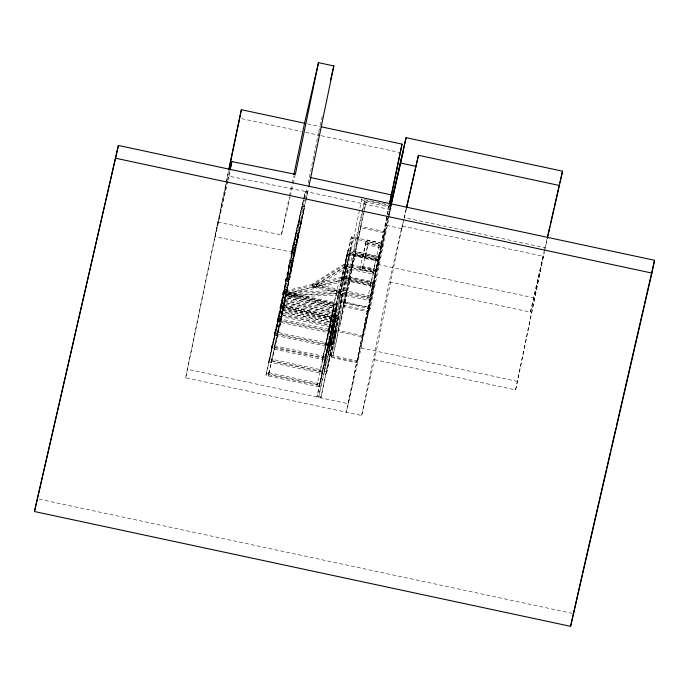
<?xml version="1.0" encoding="UTF-8"?>
<svg xmlns="http://www.w3.org/2000/svg" width="689" height="689" viewBox="0 0 689 689"><rect width="100%" height="100%" fill="white"/><g stroke="black" fill="none" stroke-linecap="round" stroke-linejoin="round"><path stroke-width="0.52" stroke-dasharray="3.44 2.58" d="M228.068 180.354L229.032 176.177L307.742 191.938L293.393 254.465L291.042 253.965L291.447 252.01L293.798 252.51L215.089 236.749L227.224 181.422M229.032 176.177L230.014 170.958M374.506 359.684L515.622 389.905L543.294 256.282L402.178 226.061L374.506 359.684L361.656 415.501L185.66 377.805L228.541 170.743M185.66 377.805L228.748 170.665M217.853 222.159L281.422 234.889L289.277 196.968M289.492 195.909L291.895 184.325M292.11 183.274L293.635 175.902M333.7 322.995L319.489 384.875L266.298 373.481L280.509 311.6L333.7 322.995L319.085 386.83L265.894 375.436L266.565 372.181L319.791 383.575M282.972 310.567L333.82 321.453L321.875 373.378L268.676 361.983L269.347 358.728L322.573 370.122M283.765 305.77L334.613 316.656L324.657 359.925L271.457 348.531L272.138 345.275L325.363 356.678M335.819 309.904L282.619 298.518L282.886 297.209L336.086 308.603L327.447 346.481L274.248 335.087L274.92 331.822L328.145 343.225M336.611 305.106L283.412 293.721L283.679 292.412L336.878 303.806L330.229 333.028L277.03 321.634L277.71 318.378L330.935 329.773M339.393 291.662L283.076 293.85L283.343 292.541L339.668 290.353L333.011 319.575L279.82 308.181L280.492 304.926L333.717 316.32M342.45 276.909L335.801 306.123L282.602 294.728L283.274 291.473L342.45 276.909L341.778 280.165L285.565 294.005L285.969 292.05M285.392 281.284L285.797 279.329L288.14 279.829L301.782 220.549L299.439 220.049L285.392 281.284L287.735 281.784L301.377 222.504L299.035 222.004M288.174 267.832L288.579 265.876L290.922 266.376L304.572 207.096L302.221 206.597L288.174 267.832L290.517 268.331L304.168 209.06L301.816 208.552M277.426 326.353L277.719 325.053L280.07 325.553L279.768 326.853L277.426 326.353L305.391 191.43L389.879 209.525L390.732 205.434M268.943 372.689L268.236 375.936L282.18 315.364L333.028 326.25L330.384 327.051L279.536 316.156L265.894 375.436M271.724 359.236L271.018 362.492L285.074 301.257L282.723 300.748L269.08 360.028L322.28 371.423L334.501 318.197L281.301 306.803L281.034 308.112L334.225 319.498M274.515 345.783L273.809 349.039L287.856 287.804L285.513 287.304L271.862 346.576L325.062 357.97L335.293 313.4L282.094 302.006L281.827 303.315L335.018 314.701M277.297 332.331L276.59 335.586L290.646 274.351L288.295 273.852L274.248 335.087M280.078 318.886L279.381 322.133L293.428 260.907L291.077 260.399L277.03 321.634M282.869 305.434L282.163 308.689L296.21 247.454L293.867 246.946L279.82 308.181M285.651 291.981L284.953 295.236L299 234.002L296.649 233.502L282.602 294.728M287.735 281.784L288.14 279.829M290.517 268.331L290.922 266.376M293.393 254.465L304.667 200.017M304.882 198.966L307.277 187.417M308.147 183.214L317.715 137.016M317.93 135.966L318.585 132.813M318.8 131.763L319.455 128.619M285.556 293.747L284.824 297.131L338.661 295.047L339.066 293.092L285.229 295.176M285.763 294.22L285.057 297.476L335.905 308.362L336.31 306.407L285.461 295.521M284.962 299.017L284.264 302.273L335.112 313.159L336.086 308.603M284.169 303.815L283.472 307.07L334.32 317.956L335.293 313.4M283.377 308.612L282.671 311.867L333.528 322.753M279.768 326.853L305.994 200.353M306.131 199.543L308.612 187.735M369.881 299.379L311.988 286.977L312.66 283.722L345.232 263.456L344.939 264.757L312.393 285.022L370.286 297.424M316.716 284.583L316.311 286.546L370.174 298.079M317.44 383.075L317.035 385.03L330.789 325.096L333.433 324.295L280.234 312.909M320.23 369.623L319.825 371.578L331.581 320.299L331.176 322.254M323.012 356.17L322.607 358.125L332.374 315.502L331.969 317.457M331.375 315.82L330.97 317.775L336.577 293.187L336.172 295.142M334.156 302.368L333.752 304.323L339.169 280.587L338.764 282.542M330.384 327.051L330.789 325.096L279.941 314.201M341.374 279.226L347.747 251.304L379.045 258.013L372.663 285.926L341.374 279.226L348.023 250.004L363.663 253.354L363.094 255.955L366.453 239.901L382.102 243.251L381.422 246.516L375.445 272.474L359.804 269.123L360.476 265.868L376.151 269.218M336.878 303.806L336.206 307.061L285.358 296.175M339.668 290.353L338.988 293.617L285.151 295.702M348.023 250.004L344.56 266.712L345.628 268.305L375.557 274.713L375.961 272.758L344.664 266.057L347.049 254.56L378.339 261.26L378.743 259.305L349.797 253.104L347.747 251.304M351.433 236.861L338.583 292.679L316.974 397.019L329.824 341.21L351.433 236.861L382.722 243.561L369.605 300.68L339.884 294.315L353.001 237.197L331.383 341.537L318.542 397.355L340.177 293.014M346.033 266.35L345.628 268.305L314.684 287.554L315.088 285.599L346.033 266.35L344.965 264.757L376.254 271.457M345.852 268.348L324.218 372.697L326.56 373.197L348.203 268.856L342.123 295.469L339.772 294.97L345.155 271.604L347.497 272.112M344.422 276.47L343.716 279.725L349.693 253.767M330.548 355.886L338.936 315.545L336.585 315.037L328.498 354.086L330.849 354.594L330.548 355.886L328.197 355.386L336.284 316.337L338.635 316.837M333.235 344.207L336.051 330.763L333.7 330.255L330.892 343.708L333.235 344.207L333.536 342.907L331.185 342.407M340.392 302.368L361.803 199.061L391.533 205.425L370.122 308.732L340.392 302.368L340.573 301.584L370.303 307.949L370.122 308.732M342.226 294.814L320.885 397.863L342.528 293.514M326.56 373.197L347.902 270.157L345.559 269.649M331.03 357.29L343.768 301.86L369.58 307.389L356.85 362.819L331.03 357.29L352.441 253.991L378.261 259.52M343.518 303.031L362.569 211.075M362.784 210.033L364.757 200.508L352.2 255.163L378.02 260.692M362.853 266.376L362.147 269.623L368.227 243.01L366.186 241.21L381.827 244.561M368.236 295.624L367.831 297.579L373.61 272.258L373.205 274.213M371.018 282.171L370.613 284.126L376.401 258.806L375.996 260.761M373.808 268.719L373.404 270.674L379.183 245.353L378.778 247.308M389.199 205.15L346.317 412.211L361.114 347.911L388.639 216.027M389.406 205.072L348.264 403.728L187.615 369.313M365.48 244.457L381.12 247.807L381.534 245.852L368.227 243.01L365.446 256.463L366.014 253.853L379.312 256.704L378.64 259.968L347.342 253.259L349.392 255.059M374.558 283.36L374.799 282.18L350.546 276.987L337.998 331.642L362.25 336.835L374.558 283.36L350.305 278.158M380.018 256.971L367.47 311.626L343.217 306.433L355.765 251.778L380.018 256.971L379.777 258.151L355.524 252.958M372.689 286.417L348.436 281.224L360.993 226.578L385.237 231.771L384.996 232.942L360.743 227.749M361.656 415.501L389.328 281.879L402.178 226.061M386.495 225.372L401.833 228.653L403.711 219.593M389.328 281.879L530.444 312.1L544.491 249.642M515.622 389.905L544.37 252.002M544.594 250.951L547.161 239.496M227.465 180.38L229.626 170.984M215.089 236.749L227.826 181.396M281.422 234.889L290.078 197.287M290.319 196.244L292.963 184.755M293.204 183.713L295.125 175.359M320.127 125.476L322.538 115.029M291.447 252.01L303.901 197.932M304.133 196.89L305.391 191.43M291.042 253.965L303.496 199.888M303.728 198.845L304.693 194.686L307.036 195.194M271.457 348.531L285.108 289.259L287.451 289.759M268.676 361.983L282.318 302.712L284.669 303.212M268.641 373.981L282.585 313.409M361.803 199.061L361.622 199.844L391.352 206.209L391.533 205.425M344.121 277.77L349.797 253.104M347.015 266.557L347.583 263.956L376.53 270.157L375.849 273.412L344.56 266.712L311.988 286.977M336.585 315.037L332.606 332.348L334.949 332.847M333.7 330.255L330.608 343.897L332.959 344.397L335.345 334.019L333.002 333.51M338.936 315.545L334.544 334.802L332.201 334.303L335.879 318.292L338.23 318.792M336.051 330.763L333.364 342.442L331.013 341.942M359.804 269.123L366.453 239.901M387.554 218.206L376.952 264.249L533.415 297.76M387.795 217.164L390.68 204.607M390.844 205.348L375.849 270.519L360.209 267.168M379.312 256.704L373.335 282.662L342.045 275.962M388.88 214.994L391.266 204.616M385.237 231.771L370.553 296.115L312.66 283.722M374.799 282.18L362.492 335.664L338.239 330.47M369.58 307.389L357.272 360.872L331.452 355.343M406.045 209.275L404.133 217.578L545.249 247.799M401.833 228.653L403.987 219.317M404.228 218.275L406.372 208.939M544.732 248.6L546.894 239.186M530.444 312.1L543.294 256.282M342.183 278.21L283.007 292.773L336.206 304.168M307.527 123.865L319.894 126.518M241.52 118.637L301.377 131.453M305.572 132.357L320.273 135.5M321.324 135.724L400.076 152.596M364.507 201.688L390.327 207.217M305.098 192.731L307.44 193.239M352.725 238.497L382.455 244.862M381.422 246.516L365.781 243.165L367.823 244.965M296.244 235.457L298.595 235.957M352.268 254.766L378.08 260.296M293.462 248.901L295.805 249.409M362.448 268.331L375.746 271.173M290.672 262.354L293.023 262.862M341.778 277.271L373.068 283.971M344.018 278.425L372.964 284.626M348.677 280.053L372.93 285.246M287.89 275.807L290.233 276.306M283.274 291.473L336.499 302.876M343.458 305.261L367.711 310.455M285.246 293.936L336.094 304.831M284.669 300.318L335.517 311.204M284.557 300.972L335.414 311.859M283.877 305.115L334.725 316.001M280.225 306.226L333.416 317.62M282.464 307.389L333.312 318.275M283.076 309.912L333.932 320.798M333.407 331.555L335.75 332.055M277.434 319.679L330.634 331.073M279.674 320.841L330.531 331.728M329.824 341.21L331.383 341.537M361.114 347.911L517.577 381.413M274.653 333.132L327.852 344.526M276.892 334.286L327.74 345.18M331.211 356.514L357.031 362.044M274.11 347.738L324.958 358.633M324.519 371.397L326.862 371.896M271.32 361.191L322.168 372.077M268.538 374.644L319.386 385.53M318.835 396.063L321.186 396.563M39.204 499.189L572.189 613.339M289.518 292.808L289.113 294.763L341.374 281.896L341.778 279.941L289.518 292.808M325.802 342.717L325.397 344.672L333.166 310.705L325.802 342.717M328.584 329.273L328.179 331.228L333.967 305.907L328.584 329.273M353.767 255.498L333.02 355.679L345.327 302.195L366.074 202.023L353.767 255.498"/><path stroke-width="1.03" d="M230.212 169.916L231.797 161.579L295.366 174.308L318.49 62.656L333.829 65.937L308.827 186.685M34.45 511.522L118.405 145.457L654.55 260.287L651.906 273.068L570.595 626.344L34.45 511.522L118.405 145.457M228.972 168.641L241.374 109.697L305.425 123.417M228.972 169.615L241.374 109.697M293.858 174.842L304.547 123.228L318.49 62.656M389.629 203.048L402.031 144.104L321.177 126.793M389.621 204.022L402.031 144.104M390.939 204.409L392.851 195.185L310.713 177.598M391.266 204.616L406.088 137.679L562.543 171.191L547.393 238.454M406.613 207.897L418.464 155.309L559.58 185.53M570.595 626.344L582.171 574.772M229.868 169.933L231.797 161.579M330.47 80.561L333.829 65.937M390.68 204.607L406.088 137.679M391.085 204.297L403.117 152.019M406.277 208.233L418.464 155.309M547.376 237.094L549.788 226.629M550.27 224.536L553.878 208.845M554.361 206.76L559.416 184.79M559.899 182.697L562.543 171.191M582.653 572.68L606.294 469.941M606.776 467.848L610.394 452.122M610.876 450.029L615.949 428.015M616.431 425.914L644.172 305.365M644.654 303.263L654.55 260.287M400.826 163.104L416.165 166.393M115.761 158.246L651.906 273.068"/></g></svg>
